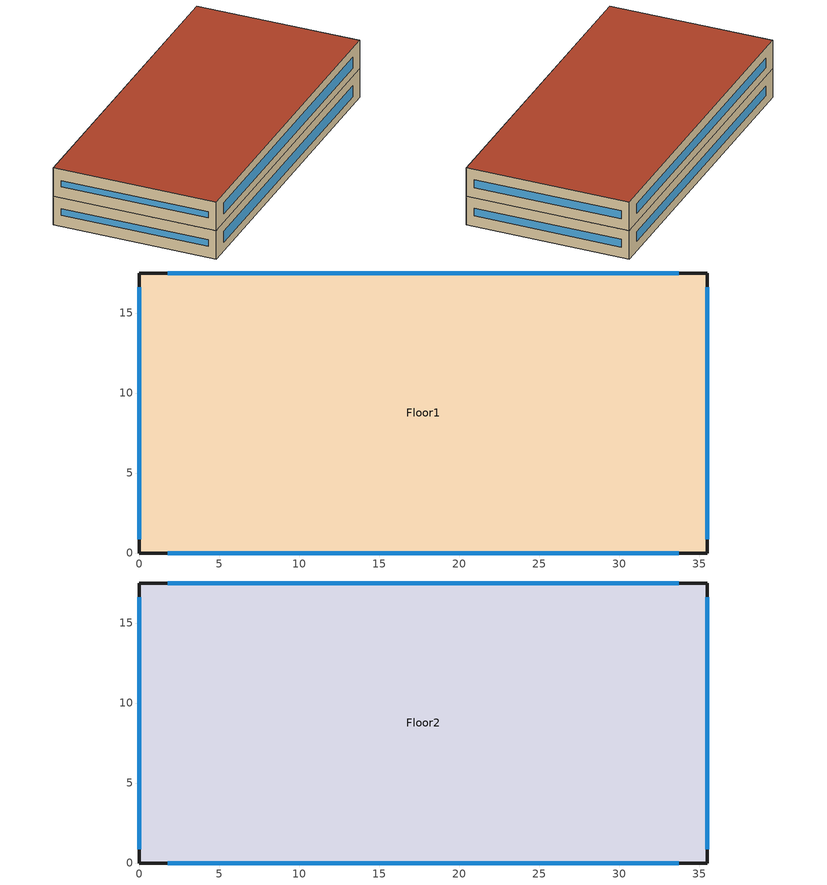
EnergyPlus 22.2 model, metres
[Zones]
Floor1
 floor ground (Slab_Cons): 35.5,0 0,0 0,17.5 35.5,17.5 z0
 wall outside (ExtWall_Cons): 0,0 35.5,0 35.5,17.5 0,17.5 0,0 z0:3.2
 window (Win_Cons): 1.77,0 33.73,0 z0.98:2.22; 35.5,0.88 35.5,16.62 z1.16:2.04; 33.73,17.5 1.77,17.5 z1.07:2.13; 0,16.62 0,0.88 z1.24:1.96
Floor2
 floor to Floor1 (Slab_Cons): 35.5,0 0,0 0,17.5 35.5,17.5 z3.2
 wall outside (ExtWall_Cons): 0,0 35.5,0 35.5,17.5 0,17.5 0,0 z3.2:6.4
 window (Win_Cons): 1.77,0 33.73,0 z4.18:5.42; 35.5,0.88 35.5,16.62 z4.36:5.24; 33.73,17.5 1.77,17.5 z4.27:5.33; 0,16.62 0,0.88 z4.44:5.16
 roof outside (Roof_Cons): 35.5,17.5 0,17.5 0,0 35.5,0 z6.4
[Building]
T3-test-01: 0, Suburbs, 0.04, 0.4, FullExterior, 25, 6
[Material]
Concrete200: MediumRough, 0.2, 1.311, 2240, 836.8, 0.9, 0.7, 0.7
Gypsum13: MediumRough, 0.0127, 0.16, 784.9, 830, 0.9, 0.7, 0.7
Membrane10: MediumRough, 0.0095, 0.16, 1121.3, 1460, 0.9, 0.7, 0.7
Concrete100: MediumRough, 0.1, 1.311, 2240, 836.8, 0.9, 0.7, 0.7
Carpet: MediumRough, 0.0127, 0.06, 288, 1380, 0.9, 0.7, 0.7
[Material:NoMass]
WallIns: MediumRough, 1.372, 0.9, 0.7, 0.7
RoofIns: MediumRough, 3.299, 0.9, 0.7, 0.7
[Construction]
ExtWall_Cons: Concrete200, WallIns, Gypsum13
Roof_Cons: Membrane10, RoofIns, Concrete100
Slab_Cons: Concrete100, Carpet
Win_Cons: Glazing
[WindowMaterial:SimpleGlazingSystem]
Glazing: 2, 0.41, 0.58
[Zone]
Floor1; Floor2: 0, 0, 0, 0, 1, 1, autocalculate, autocalculate
[HVACTemplate:Thermostat]
Tstat: HTGSETP_SCH, , CLGSETP_SCH
[HVACTemplate:Zone:PTAC]
Floor1; Floor2: Tstat, autosize, autosize, , , , Flow/Person, 0.005, , , , FAN_CYC, DrawThrough, 0.7, 150, 0.9, SingleSpeedDX, , autosize, autosize, 3, Electric, , autosize
[Schedule:Compact]
FAN_CYC: Fraction, Through: 12/31, For: AllDays, Until: 24:00, 0
HTGSETP_SCH: Temperature, Through: 12/31, For: Weekdays SummerDesignDay WinterDesignDay, Until: 07:00, 14.5, Until: 16:00, 22, Until: 24:00, 14.5, For: AllOtherDays, Until: 24:00, 14.5
CLGSETP_SCH: Temperature, Through: 12/31, For: Weekdays SummerDesignDay WinterDesignDay, Until: 07:00, 27.5, Until: 16:00, 23.5, Until: 24:00, 27.5, For: AllOtherDays, Until: 24:00, 27.5
